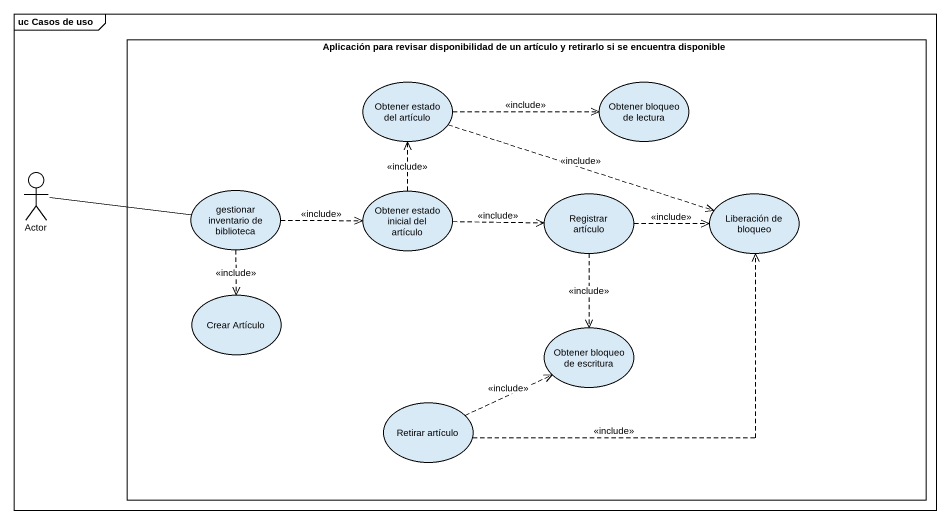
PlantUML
@startuml
mainframe uc Casos de uso
rectangle "Aplicación para revisar disponibilidad de un artículo y retirarlo si se encuentra disponible" as Aplicación_para_revisar {
  usecase "Obtener estado del artículo" as Obtener_estado_del_artículo
  usecase "Obtener bloqueo de lectura" as Obtener_bloqueo_de_lectura
  usecase "gestionar inventario de biblioteca" as gestionar_inventario_de
  usecase "Obtener estado inicial del artículo" as Obtener_estado_inicial_del
  usecase "Registrar artículo" as Registrar_artículo
  usecase "Liberación de bloqueo" as Liberación_de_bloqueo
  usecase "Crear Artículo" as Crear_Artículo
  usecase "Obtener bloqueo de escritura" as Obtener_bloqueo_de_escritura
  usecase "Retirar artículo" as Retirar_artículo
}
actor "Actor" as Actor_
Obtener_estado_del_artículo .right.> Obtener_bloqueo_de_lectura : <<include>>
Obtener_estado_del_artículo .right.> Liberación_de_bloqueo : <<include>>
Actor_ -right- gestionar_inventario_de
gestionar_inventario_de .right.> Obtener_estado_inicial_del : <<include>>
gestionar_inventario_de ..> Crear_Artículo : <<include>>
Obtener_estado_inicial_del .up.> Obtener_estado_del_artículo : <<include>>
Obtener_estado_inicial_del .right.> Registrar_artículo : <<include>>
Registrar_artículo .right.> Liberación_de_bloqueo : <<include>>
Registrar_artículo ..> Obtener_bloqueo_de_escritura : <<include>>
Retirar_artículo .up.> Liberación_de_bloqueo : <<include>>
Retirar_artículo .right.> Obtener_bloqueo_de_escritura : <<include>>
@enduml
